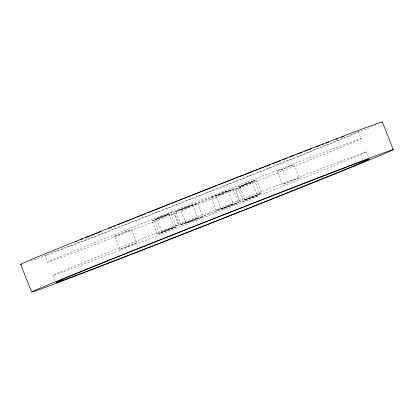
<?xml version="1.0" encoding="UTF-8"?>
<svg xmlns="http://www.w3.org/2000/svg" width="414" height="414" viewBox="0 0 414 414"><rect width="100%" height="100%" fill="white"/><g stroke="black" fill="none" stroke-linecap="round" stroke-linejoin="round"><path stroke-width="0.31" stroke-dasharray="2.07 1.55" d="M154.215 220.341L171.07 213.696L176.292 226.955L168.488 230.117L159.416 233.61L154.194 220.346L171.07 213.696M180.923 224.517L175.676 211.259L184.013 207.89L192.551 204.609L197.778 217.873L180.908 224.512L197.778 217.873M192.541 204.619L175.696 211.254M176.281 226.965L159.416 233.61M216.248 196.127L233.103 189.477L238.324 202.741L230.515 205.903L221.449 209.391L216.222 196.127L233.092 189.488M237.729 187.04L254.584 180.39L259.806 193.654L252.002 196.816L242.93 200.304L237.708 187.045L254.584 180.39M221.449 209.391L238.324 202.741M114.616 236.13L131.481 229.485L136.708 242.744L129.23 245.771L119.827 249.394L114.606 236.13L131.481 229.485M156.466 218.426L173.331 211.782L178.558 225.045L170.558 228.28L161.677 231.69L156.456 218.426L173.331 211.782M136.682 242.759L128.889 245.74M161.677 231.69L178.558 225.045M235.452 188.96L252.323 182.31L257.544 195.574L249.011 199.015L240.669 202.218L235.442 188.955L252.323 182.31M277.302 171.256L294.173 164.606L299.394 177.87L290.866 181.316L282.519 184.515L277.292 171.256L294.173 164.606M299.374 177.885L282.519 184.515M152.088 220.812L168.964 214.173L174.19 227.431L165.057 231.11L157.32 234.081L152.088 220.812L168.938 214.188M180.758 210.115L197.628 203.471L202.86 216.734L194.259 220.207L185.989 223.379L180.758 210.115L197.633 203.471M211.14 197.266L228.011 190.621L233.242 203.885L224.114 207.564L216.372 210.529L211.14 197.266L228.016 190.621M157.31 234.076L174.18 227.431M239.809 186.569L256.68 179.919L261.912 193.188L252.783 196.867L245.041 199.833L239.809 186.569L256.69 179.924M185.984 223.379L202.855 216.734M216.367 210.529L233.237 203.879M245.036 199.827L261.907 193.183M128.702 245.983L119.827 249.394M259.785 193.659L242.93 200.304M257.544 195.574L240.669 202.218M366.333 151.881L368.962 158.557M358.172 131.383L361.07 138.695A168.457 1.47 -21.5 0 1 122.508 233.967A168.457 1.47 -21.5 0 1 129.582 228.445A168.457 1.47 -21.5 0 1 361.07 138.695M234.526 188.494L239.753 201.758A32.395 0.285 -21.5 0 1 193.24 220.336A32.395 0.285 -21.5 0 1 195.884 218.768A32.395 0.285 -21.5 0 1 239.716 201.789M174.247 212.242L179.474 225.506M44.857 254.807L47.755 262.119M52.889 275.382L55.523 282.058M376.176 124.826A194.373 1.697 -21.5 0 1 205.121 193.545A194.373 1.697 -21.5 0 1 28.902 261.674M358.224 131.461A168.457 1.47 -21.5 0 1 207.3 192.443A168.457 1.47 -21.5 0 1 45.576 254.724M188.013 207.072A32.395 0.285 -21.5 0 0 234.49 188.525A32.395 0.285 -21.5 0 0 190.657 205.504A32.395 0.285 -21.5 0 0 188.013 207.072M124.717 248.395A168.457 1.47 -21.5 0 0 366.162 152.047A168.457 1.47 -21.5 0 0 137.955 240.451A168.457 1.47 -21.5 0 0 124.717 248.395"/><path stroke-width="0.62" d="M382.376 121.928L393.3 149.656A194.373 1.697 -21.5 0 1 120.226 258.76A194.373 1.697 -21.5 0 1 123.858 254.175A194.373 1.697 -21.5 0 1 393.3 149.656M20.7 264.344L31.624 292.072M21.864 264.111A194.373 1.697 -21.5 0 1 197.954 192.727A194.373 1.697 -21.5 0 1 381.889 122.233M74.82 242.118A168.457 1.47 -21.5 0 1 76.585 241.398M79.954 240.027A168.457 1.47 -21.5 0 1 82.831 238.862M85.046 237.962A168.457 1.47 -21.5 0 1 90.117 235.913M91.277 235.442A168.457 1.47 -21.5 0 1 97.259 233.03M98.392 232.57A168.457 1.47 -21.5 0 1 101.275 231.41M108.732 228.414A168.457 1.47 -21.5 0 1 111.594 227.27M113.327 226.572A168.457 1.47 -21.5 0 1 115.666 225.635M117.441 224.926A168.457 1.47 -21.5 0 1 121.033 223.488M121.597 223.265A168.457 1.47 -21.5 0 1 131.393 219.353M132.568 218.882A168.457 1.47 -21.5 0 1 135.533 217.702M136.723 217.226A168.457 1.47 -21.5 0 1 138.524 216.512M139.088 216.284A168.457 1.47 -21.5 0 1 145.93 213.562M147.658 212.874A168.457 1.47 -21.5 0 1 166.531 205.385M167.096 205.163A168.457 1.47 -21.5 0 1 169.926 204.04M171.06 203.59A168.457 1.47 -21.5 0 1 176.193 201.561M176.762 201.333A168.457 1.47 -21.5 0 1 195.775 193.824M196.355 193.597A168.457 1.47 -21.5 0 1 205.623 189.948M206.203 189.721A168.457 1.47 -21.5 0 1 214.876 186.305M215.456 186.083A168.457 1.47 -21.5 0 1 217.184 185.4M218.338 184.949A168.457 1.47 -21.5 0 1 225.232 182.243M225.801 182.02A168.457 1.47 -21.5 0 1 234.909 178.444M235.514 178.211A168.457 1.47 -21.5 0 1 244.462 174.708M245.052 174.48A168.457 1.47 -21.5 0 1 253.844 171.044M254.424 170.816A168.457 1.47 -21.5 0 1 257.306 169.693M259.029 169.021A168.457 1.47 -21.5 0 1 262.45 167.686M263.014 167.468A168.457 1.47 -21.5 0 1 264.82 166.764M266.021 166.299A168.457 1.47 -21.5 0 1 270.182 164.679M272.536 163.763A168.457 1.47 -21.5 0 1 280.604 160.632M283.016 159.695A168.457 1.47 -21.5 0 1 287.187 158.081M289.526 157.17A168.457 1.47 -21.5 0 1 294.696 155.172M296.941 154.303A168.457 1.47 -21.5 0 1 302.256 152.254M304.559 151.369A168.457 1.47 -21.5 0 1 307.618 150.189M308.818 149.728A168.457 1.47 -21.5 0 1 311.773 148.595M315.784 147.058A168.457 1.47 -21.5 0 1 318.004 146.204M318.552 145.997A168.457 1.47 -21.5 0 1 320.322 145.319M322.056 144.657A168.457 1.47 -21.5 0 1 323.758 144.005M326.077 143.125A168.457 1.47 -21.5 0 1 329.006 142.012M336.018 139.352A168.457 1.47 -21.5 0 1 337.881 138.654M341.452 137.313A168.457 1.47 -21.5 0 1 343.299 136.625M127.569 255.629A168.457 1.47 -21.5 0 0 369.014 159.281A168.457 1.47 -21.5 0 0 140.801 247.686A168.457 1.47 -21.5 0 0 127.569 255.629"/></g></svg>
